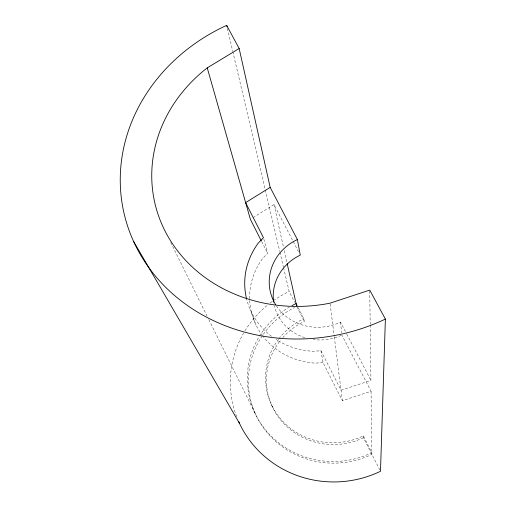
<?xml version="1.0" encoding="UTF-8"?>
<svg xmlns="http://www.w3.org/2000/svg" width="507" height="507" viewBox="0 0 507 507"><rect width="100%" height="100%" fill="white"/><g stroke="black" fill="none" stroke-linecap="round" stroke-linejoin="round"><path stroke-width="0.38" stroke-dasharray="2.54 1.9" d="M263.849 239.171L267.601 253.278L262.607 258.519A71.791 67.165 -9.2 0 0 262.056 335.007M253.006 217.68L273.995 204.575L298.458 251.624M370.186 324.943L370.921 380.389L341.046 390.225L320.956 350.736L312.933 351.281A74.637 69.472 -9.6 0 1 276.036 339.462M320.956 350.736L323.048 362.613L342.371 400.714L371.067 391.271L341.838 335.051M323.048 362.613L315.335 363.132A71.791 67.165 -9.2 0 1 262.518 335.634M276.467 305.968A49.749 46.302 -9.6 0 0 340.52 322.154L346.382 333.378M346.75 334.081L370.921 380.389M298.192 307.711L303.801 318.751L304.371 321.444A67.361 64.883 -5.4 0 0 282.741 337.611M278.546 339.253A67.919 65.371 -5.5 0 0 281.423 419.815A67.919 65.371 -5.5 0 0 363.335 435.874L371.885 452.688A86.456 83.224 -5.5 0 1 270.478 435.437A86.456 83.224 -5.5 0 1 259.083 336.806M283.546 267.639L289.148 291.481L294.649 302.311M296.715 306.374L304.371 321.444M363.335 435.874L363.43 437.712L379.775 469.888M261.625 241.497L267.601 253.278M170.682 242.422L207.065 316.089M208.814 319.632L255.972 415.125M271.727 405.156L272.576 407.21M251.32 311.944L256.029 325.069M227.377 28.424L232.618 50.732M232.795 51.505L265.129 189.181M265.307 189.954L279.756 251.485M279.934 252.258L283.369 266.872M273.995 204.575L283.584 247.555M284.269 250.623L287.013 262.899M330.133 303.966L334.202 336.116M334.297 336.902L342.371 400.714M340.52 322.154L341.604 332.776M369.736 290.885L370.18 324.15M371.067 391.271L371.91 454.399A85.753 82.609 -5.3 0 1 257.531 418.256A85.753 82.609 -5.3 0 1 294.643 307.388M363.43 437.712A67.361 64.883 -5.4 0 1 281.436 420.886A67.361 64.883 -5.4 0 1 280.739 339.975M279.015 338.638A67.919 65.371 -5.5 0 1 303.801 318.751M259.489 336.147A86.456 83.224 -5.5 0 1 289.199 307.21M236.649 416.64A104.144 100.348 -5.2 0 1 244.558 331.502M244.97 330.824A104.144 100.348 -5.2 0 1 267.113 305.442M270.193 303.002A104.144 100.348 -5.2 0 1 272.734 301.12M273.381 300.664A104.144 100.348 -5.2 0 1 289.148 291.481M341.129 335.387A47.848 44.762 -9.2 0 1 313.237 339.525M304.802 337.637A47.848 44.762 -9.2 0 1 274.401 306.025M271.486 336.287A74.637 69.472 -9.6 0 1 246.884 300.062"/><path stroke-width="0.76" d="M385.383 319.068A185.289 165.453 -11.2 0 1 138.189 250.68A185.289 165.453 -11.2 0 1 226.654 25.35L239.165 48.501L207.243 67.881A152.493 136.091 -11.3 0 0 165.637 232.187A152.493 136.091 -11.3 0 0 330.032 303.18L369.723 290.093L385.383 319.068L380.491 471.295A104.144 100.348 -5.2 0 1 238.715 421.653M239.165 48.501L270.161 187.381L245.629 202.648L263.45 237.682L258.259 243.107A74.637 69.472 -9.6 0 0 246.681 299.295M133.595 241.44L239.348 423.053M270.161 187.381L297.387 239.538L300.283 255.135A47.848 44.762 -9.2 0 0 273.66 302.229M297.14 305.645L296.088 303.573A86.456 83.224 -5.5 0 0 291.924 305.677M261.276 240.8L250.382 219.316L207.243 67.881M226.654 25.35L227.016 26.89M287.184 263.665L296.557 305.677M275.643 304.663A49.749 46.302 -9.6 0 1 297.387 239.538"/></g></svg>
